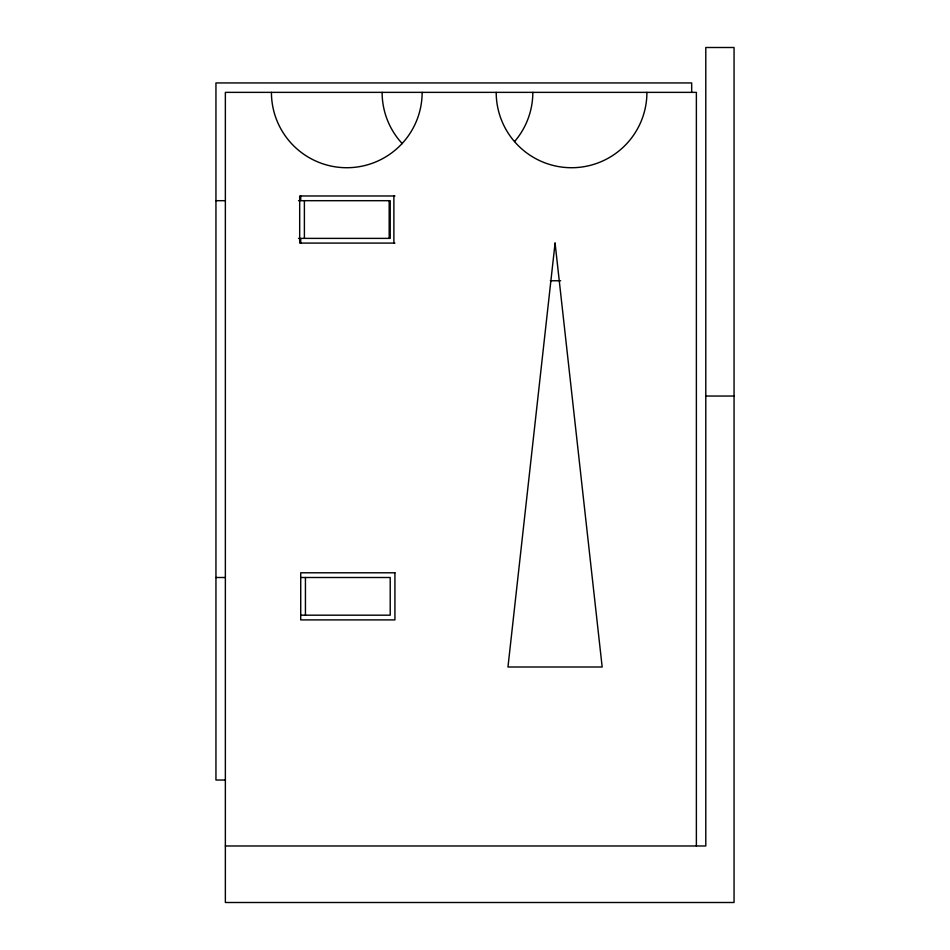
<?xml version="1.0" encoding="UTF-8"?>
<svg xmlns="http://www.w3.org/2000/svg" width="950" height="950" viewBox="0 0 950 950"><rect width="100%" height="100%" fill="white"/><g stroke="black" fill="none" stroke-linecap="round" stroke-linejoin="round"><path stroke-width="1.43" d="M394.927 195.985L299.689 195.985L299.689 243.081L394.927 243.081M215.947 200.688L225.364 200.688M298.538 200.688L390.213 200.688L390.213 238.379L298.538 238.379M550.323 280.761L560.666 280.761M705.791 396.043L734.053 396.043M215.947 577.505L225.364 577.505M300.984 577.505L390.213 577.505L390.213 615.184L300.984 615.184M225.364 780.033L215.947 780.033L215.947 82.935L691.671 82.935L691.671 92.364M225.364 845.975L705.791 845.975L705.791 47.5L734.053 47.5L734.053 902.5L225.364 902.5L225.364 92.364L696.374 92.364L696.374 845.975M393.882 195.985L393.882 243.081M389.179 200.688L389.179 238.379M305.437 577.505L305.437 615.184M304.392 200.688L304.392 238.379M300.723 195.985L300.723 200.402M300.723 238.664L300.723 243.081M422.144 92.364A75.359 75.359 0 0 1 346.786 167.723A75.359 75.359 0 0 1 271.427 92.364M646.914 92.364A75.359 75.359 0 0 1 571.556 167.723A75.359 75.359 0 0 1 496.197 92.364M532.831 92.364A75.359 75.359 0 0 1 514.579 141.538M402.242 143.628A75.359 75.359 0 0 1 382.114 92.364M555.073 243.081L507.965 666.995L602.169 666.995L555.073 243.081M394.927 572.791L300.723 572.791L300.723 619.899L394.927 619.899L394.927 572.791"/></g></svg>
